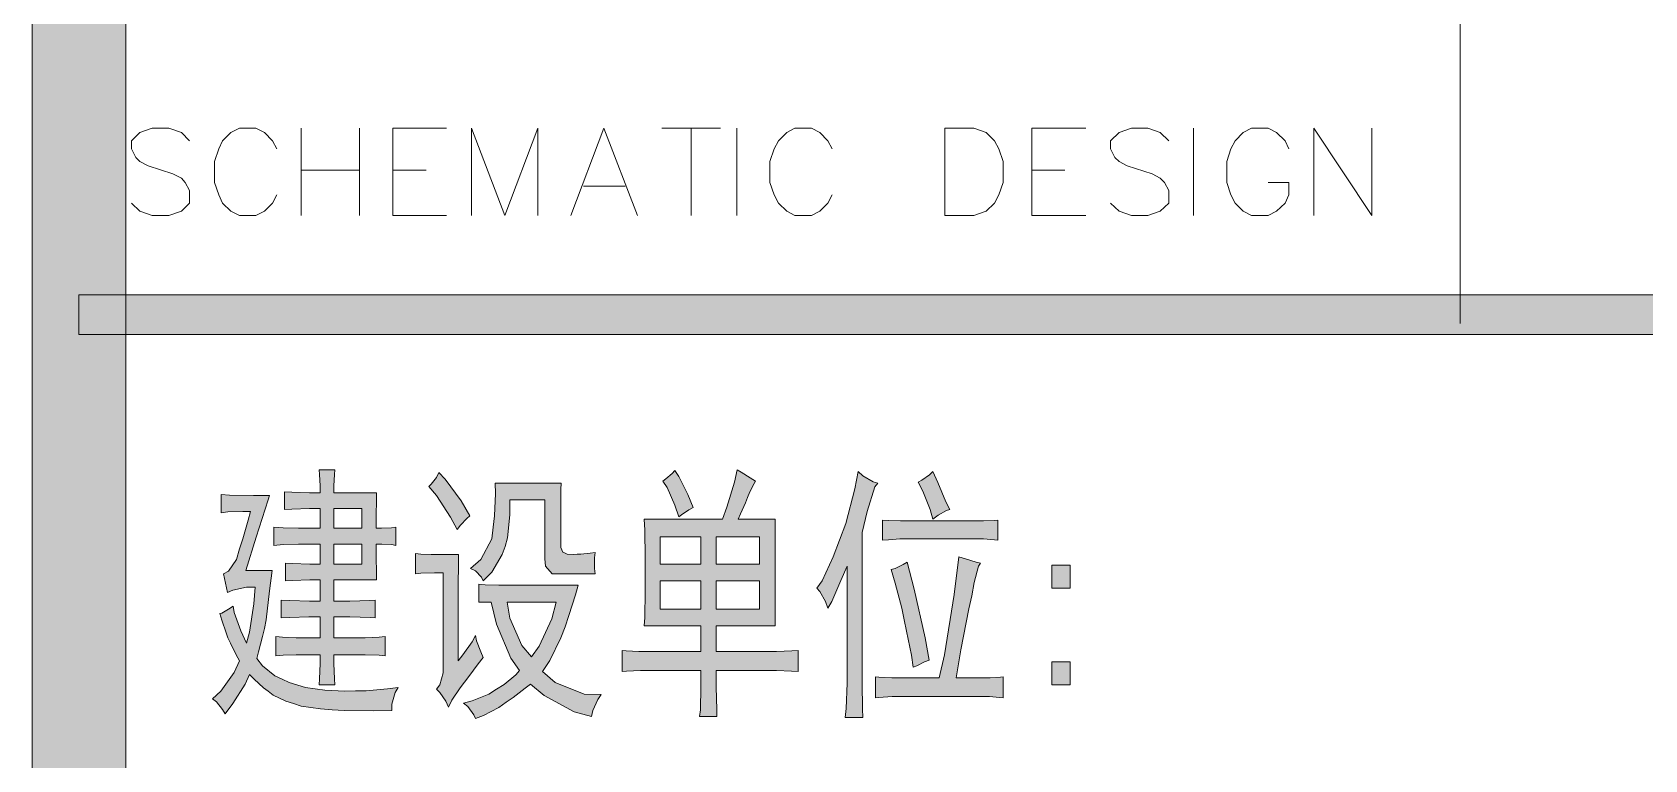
# Model space of a CAD drawing. Header units: millimetres. Extents: x 0 to 586, y 0 to 414.
# Drawn here: x 541.05 to 552.91, y 75.63 to 80.98 of the extents above; entities that cross this region are included whole.
import ezdxf

# ---------------------------------------------------------------- set-up
doc = ezdxf.new("R2010")
doc.units = ezdxf.units.MM

msp = doc.modelspace()

# ---------------------------------------------------------------- hatches: boundary and pattern name
h = msp.add_hatch(color=0)
h.dxf.hatch_style = 2
h.paths.add_polyline_path([(541.736139, 9.860139), (541.048222, 9.860139), (541.048222, 404.223361), (541.736139, 404.223361)])
h = msp.add_hatch(color=0)
h.dxf.hatch_style = 2
h.paths.add_polyline_path([(541.390417, 78.757639), (541.390417, 79.050444), (575.772139, 79.050444), (575.772139, 78.757639)])
h = msp.add_hatch(color=0)
h.paths.add_polyline_path([(543.164889, 77.593472), (543.164889, 77.642861), (543.161361, 77.727528), (543.157833, 77.762806), (543.27425, 77.762806), (543.270722, 77.727528), (543.267194, 77.642861), (543.267194, 77.593472), (543.581167, 77.593472), (543.581167, 77.547611), (543.577639, 77.417083), (543.577639, 77.332417), (543.616444, 77.332417), (543.690528, 77.335944), (543.722278, 77.339472), (543.722278, 77.205417), (543.694056, 77.212472), (543.619972, 77.216), (543.577639, 77.216), (543.577639, 77.127806), (543.581167, 76.997278), (543.581167, 76.951417), (543.267194, 76.951417), (543.267194, 76.796194), (543.383611, 76.796194), (543.531778, 76.799722), (543.570583, 76.80325), (543.570583, 76.672722), (543.535306, 76.67625), (543.383611, 76.679778), (543.267194, 76.679778), (543.267194, 76.524556), (543.443583, 76.524556), (543.4965, 76.524556), (543.598806, 76.531611), (543.644667, 76.535139), (543.644667, 76.394028), (543.598806, 76.397556), (543.4965, 76.401083), (543.443583, 76.401083), (543.267194, 76.401083), (543.267194, 76.337583), (543.270722, 76.224694), (543.27425, 76.178833), (543.157833, 76.178833), (543.161361, 76.224694), (543.164889, 76.337583), (543.164889, 76.401083), (543.030833, 76.401083), (542.9885, 76.401083), (542.89325, 76.397556), (542.840333, 76.394028), (542.840333, 76.535139), (542.889722, 76.531611), (542.9885, 76.524556), (543.037889, 76.524556), (543.164889, 76.524556), (543.164889, 76.679778), (543.08375, 76.679778), (542.942639, 76.67625), (542.879139, 76.672722), (542.879139, 76.80325), (542.942639, 76.799722), (543.087278, 76.796194), (543.164889, 76.796194), (543.164889, 76.951417), (543.090806, 76.951417), (542.960278, 76.947889), (542.910889, 76.944361), (542.910889, 77.074889), (542.960278, 77.071361), (543.090806, 77.067833), (543.164889, 77.067833), (543.164889, 77.216), (543.059056, 77.216), (543.006139, 77.216), (542.89325, 77.212472), (542.826222, 77.205417), (542.826222, 77.339472), (542.89325, 77.335944), (543.006139, 77.332417), (543.059056, 77.332417), (543.164889, 77.332417), (543.164889, 77.477056), (543.087278, 77.477056), (542.95675, 77.473528), (542.903833, 77.47), (542.903833, 77.600528), (542.95675, 77.597), (543.087278, 77.593472)])
h.paths.add_polyline_path([(543.471806, 77.067833), (543.471806, 77.216), (543.267194, 77.216), (543.267194, 77.067833)])
h.paths.add_polyline_path([(543.471806, 77.332417), (543.471806, 77.477056), (543.267194, 77.477056), (543.267194, 77.332417)])
h = msp.add_hatch(color=0)
h.dxf.hatch_style = 2
h.paths.add_polyline_path([(544.039778, 77.741639), (544.085639, 77.69225), (544.202056, 77.5335), (544.265556, 77.424139), (544.244389, 77.402972), (544.198528, 77.353583), (544.173833, 77.321833), (544.124444, 77.413556), (544.022139, 77.572306), (543.965694, 77.639333), (543.983333, 77.656972), (544.022139, 77.706361)])
h = msp.add_hatch(color=0)
h.paths.add_polyline_path([(546.51275, 77.399444), (546.51275, 76.61275), (546.078833, 76.61275), (546.078833, 76.425778), (546.459833, 76.425778), (546.523333, 76.425778), (546.636222, 76.429306), (546.682083, 76.432833), (546.682083, 76.277611), (546.632694, 76.281139), (546.523333, 76.284667), (546.459833, 76.284667), (546.078833, 76.284667), (546.078833, 76.164722), (546.082361, 75.995389), (546.082361, 75.946), (545.955361, 75.946), (545.962417, 75.995389), (545.965944, 76.164722), (545.965944, 76.284667), (545.592, 76.284667), (545.521444, 76.284667), (545.419139, 76.281139), (545.387389, 76.277611), (545.387389, 76.432833), (545.415611, 76.429306), (545.510861, 76.425778), (545.577889, 76.425778), (545.965944, 76.425778), (545.965944, 76.61275), (545.549667, 76.61275), (545.553194, 76.67625), (545.556722, 76.86675), (545.556722, 76.990222), (545.556722, 77.113694), (545.553194, 77.318306), (545.549667, 77.399444), (546.124694, 77.399444), (546.156444, 77.487639), (546.212889, 77.671083), (546.234056, 77.762806), (546.262278, 77.745167), (546.329306, 77.702833), (546.368111, 77.678139), (546.357528, 77.6605), (546.325778, 77.600528), (546.308139, 77.558194), (546.294028, 77.519389), (546.25875, 77.43825), (546.241111, 77.399444)])
h.paths.add_polyline_path([(546.396333, 76.736222), (546.396333, 76.944361), (546.078833, 76.944361), (546.078833, 76.736222)])
h.paths.add_polyline_path([(546.396333, 77.067833), (546.396333, 77.268917), (546.078833, 77.268917), (546.078833, 77.067833)])
h.paths.add_polyline_path([(545.965944, 76.736222), (545.965944, 76.944361), (545.666083, 76.944361), (545.666083, 76.736222)])
h.paths.add_polyline_path([(545.965944, 77.067833), (545.965944, 77.268917), (545.666083, 77.268917), (545.666083, 77.067833)])
h = msp.add_hatch(color=0)
h.dxf.hatch_style = 2
h.paths.add_polyline_path([(545.775444, 77.75575), (545.803667, 77.713417), (545.870694, 77.579361), (545.9095, 77.484111), (545.87775, 77.466472), (545.824833, 77.431194), (545.803667, 77.417083), (545.775444, 77.50175), (545.719, 77.632278), (545.68725, 77.678139), (545.708417, 77.695778), (545.754278, 77.734583)])
h = msp.add_hatch(color=0)
h.dxf.hatch_style = 2
h.paths.add_polyline_path([(547.267694, 77.664028), (547.246528, 77.635806), (547.190083, 77.455889), (547.151278, 77.300667), (547.151278, 76.316417), (547.151278, 76.192944), (547.154806, 76.002444), (547.158333, 75.938944), (547.027806, 75.938944), (547.034861, 76.005972), (547.041917, 76.192944), (547.041917, 76.309361), (547.041917, 77.053722), (546.996056, 76.947889), (546.929028, 76.792667), (546.900806, 76.743278), (546.883167, 76.792667), (546.840833, 76.86675), (546.819667, 76.891444), (546.858472, 76.944361), (546.939611, 77.12075), (546.985472, 77.244222), (547.031333, 77.367694), (547.098361, 77.621694), (547.123056, 77.748694), (547.158333, 77.716944), (547.232417, 77.674611)])
h = msp.add_hatch(color=0)
h.dxf.hatch_style = 2
h.paths.add_polyline_path([(547.673389, 77.748694), (547.708667, 77.667556), (547.768639, 77.526444), (547.796861, 77.47), (547.772167, 77.462944), (547.712194, 77.427667), (547.673389, 77.399444), (547.652222, 77.47), (547.599306, 77.604056), (547.564028, 77.671083), (547.59225, 77.685194), (547.648694, 77.724)])
h = msp.add_hatch(color=0)
h.dxf.hatch_style = 2
h.paths.add_polyline_path([(542.794472, 77.572306), (542.783889, 77.540556), (542.695694, 77.265389), (542.618083, 77.021972), (542.812111, 77.021972), (542.794472, 76.870278), (542.769778, 76.658611), (542.755667, 76.595111), (542.741556, 76.535139), (542.713333, 76.42225), (542.699222, 76.372861), (542.741556, 76.319944), (542.833278, 76.245861), (542.886194, 76.221167), (542.939111, 76.196472), (543.059056, 76.161194), (543.129611, 76.150611), (543.200167, 76.140028), (543.348333, 76.132972), (543.425944, 76.1365), (543.503556, 76.1365), (543.662306, 76.150611), (543.739917, 76.161194), (543.71875, 76.122389), (543.694056, 76.037722), (543.694056, 75.991861), (543.56, 75.988333), (543.341278, 75.991861), (543.253083, 75.995389), (543.168417, 76.002444), (543.027306, 76.023611), (542.970861, 76.04125), (542.914417, 76.058889), (542.819167, 76.10475), (542.783889, 76.132972), (542.748611, 76.157667), (542.681583, 76.221167), (542.646306, 76.256444), (542.614556, 76.185889), (542.522833, 76.04125), (542.466389, 75.967167), (542.44875, 75.998917), (542.402889, 76.055361), (542.374667, 76.076528), (542.434639, 76.132972), (542.533417, 76.270556), (542.572222, 76.355222), (542.547528, 76.401083), (542.505194, 76.48575), (542.487556, 76.524556), (542.473444, 76.563361), (542.441694, 76.655083), (542.427583, 76.704472), (542.441694, 76.708), (542.491083, 76.736222), (542.526361, 76.757389), (542.533417, 76.711528), (542.582806, 76.577472), (542.625139, 76.48575), (542.646306, 76.566889), (542.678056, 76.775028), (542.688639, 76.8985), (542.625139, 76.8985), (542.522833, 76.877333), (542.484028, 76.859694), (542.455806, 76.997278), (542.491083, 77.014917), (542.551056, 77.103111), (542.572222, 77.180722), (542.596917, 77.254806), (542.635722, 77.392389), (542.653361, 77.455889), (542.596917, 77.455889), (542.487556, 77.452361), (542.438167, 77.445306), (542.438167, 77.579361), (542.498139, 77.575833), (542.674528, 77.572306)])
h = msp.add_hatch(color=0)
h.dxf.hatch_style = 2
h.paths.add_polyline_path([(544.921722, 76.997278), (544.872333, 76.997278), (544.822944, 77.053722), (544.819417, 77.106639), (544.819417, 77.540556), (544.561889, 77.540556), (544.561889, 77.431194), (544.54425, 77.261861), (544.526611, 77.198361), (544.505444, 77.138389), (544.427833, 77.007861), (544.364333, 76.944361), (544.35375, 76.972583), (544.307889, 77.018444), (544.272611, 77.036083), (544.346694, 77.103111), (544.427833, 77.254806), (544.438417, 77.339472), (544.449, 77.424139), (544.456056, 77.586417), (544.452528, 77.664028), (544.939361, 77.664028), (544.935833, 77.618167), (544.935833, 77.50175), (544.935833, 77.431194), (544.935833, 77.223056), (544.935833, 77.191306), (544.949944, 77.156028), (544.967583, 77.148972), (544.981694, 77.141917), (545.027556, 77.138389), (545.055778, 77.141917), (545.084, 77.141917), (545.151028, 77.148972), (545.189833, 77.1525), (545.182778, 77.113694), (545.182778, 77.036083), (545.189833, 76.997278)])
h = msp.add_hatch(color=0)
h.dxf.hatch_style = 2
h.paths.add_polyline_path([(547.994417, 77.385333), (548.043806, 77.385333), (548.124944, 77.388861), (548.149639, 77.392389), (548.149639, 77.244222), (548.124944, 77.24775), (548.043806, 77.254806), (547.987361, 77.254806), (547.468778, 77.254806), (547.429972, 77.254806), (547.345306, 77.24775), (547.302972, 77.244222), (547.302972, 77.392389), (547.348833, 77.388861), (547.4335, 77.385333), (547.468778, 77.385333)])
h = msp.add_hatch(color=0)
h.dxf.hatch_style = 2
h.paths.add_polyline_path([(544.184417, 77.138389), (544.184417, 77.067833), (544.180889, 76.912611), (544.180889, 76.827944), (544.180889, 76.355222), (544.216167, 76.401083), (544.283194, 76.496333), (544.307889, 76.542194), (544.314944, 76.503389), (544.346694, 76.42225), (544.364333, 76.379917), (544.329056, 76.334056), (544.2585, 76.242333), (544.22675, 76.2), (544.195, 76.157667), (544.135028, 76.065944), (544.110333, 76.016556), (544.089167, 76.058889), (544.046833, 76.122389), (544.022139, 76.147083), (544.046833, 76.178833), (544.071528, 76.267028), (544.071528, 76.323472), (544.071528, 77.004333), (544.008028, 77.004333), (543.905722, 77.000806), (543.866917, 76.997278), (543.866917, 77.145444), (543.905722, 77.141917), (543.983333, 77.138389), (544.022139, 77.138389)])
h = msp.add_hatch(color=0)
h.dxf.hatch_style = 2
h.paths.add_polyline_path([(548.022639, 77.074889), (548.008528, 77.053722), (547.976778, 76.933778), (547.959139, 76.835), (547.937972, 76.73975), (547.878, 76.436361), (547.842722, 76.23175), (548.040278, 76.23175), (548.093194, 76.23175), (548.170806, 76.235278), (548.188444, 76.238806), (548.188444, 76.083583), (548.16375, 76.087111), (548.089667, 76.094167), (548.040278, 76.094167), (547.447611, 76.094167), (547.373528, 76.094167), (547.27475, 76.087111), (547.250056, 76.083583), (547.250056, 76.238806), (547.27475, 76.235278), (547.37, 76.23175), (547.437028, 76.23175), (547.71925, 76.23175), (547.758056, 76.401083), (547.828611, 76.845583), (547.863889, 77.12075), (547.913278, 77.106639), (547.990889, 77.081944)])
h = msp.add_hatch(color=0)
h.dxf.hatch_style = 2
h.paths.add_polyline_path([(547.482889, 77.081944), (547.535806, 76.884389), (547.616944, 76.524556), (547.645167, 76.362278), (547.609889, 76.348167), (547.553444, 76.319944), (547.52875, 76.309361), (547.514639, 76.397556), (547.479361, 76.573944), (547.461722, 76.658611), (547.444083, 76.743278), (547.394694, 76.926722), (547.366472, 77.029028), (547.394694, 77.036083), (547.454667, 77.064306)])
h = msp.add_hatch(color=0)
h.dxf.hatch_style = 2
h.paths.add_polyline_path([(548.682333, 76.891444), (548.548278, 76.891444), (548.548278, 77.060778), (548.682333, 77.060778)])
h = msp.add_hatch(color=0)
h.paths.add_polyline_path([(544.332583, 76.919667), (544.378444, 76.916139), (544.48075, 76.912611), (544.540722, 76.912611), (545.062833, 76.912611), (545.045194, 76.842056), (544.995806, 76.690361), (544.967583, 76.605694), (544.935833, 76.524556), (544.854694, 76.35875), (544.801778, 76.277611), (544.8935, 76.196472), (545.108694, 76.111806), (545.232167, 76.108278), (545.207472, 76.073), (545.172194, 75.991861), (545.161611, 75.946), (545.034611, 75.981278), (544.812361, 76.101222), (544.713583, 76.185889), (544.674778, 76.154139), (544.586583, 76.087111), (544.533667, 76.051833), (544.48075, 76.013028), (544.367861, 75.953056), (544.307889, 75.931889), (544.297306, 75.960111), (544.251444, 76.020083), (544.219694, 76.044778), (544.283194, 76.062417), (544.406667, 76.111806), (544.463111, 76.147083), (544.519556, 76.182361), (544.604222, 76.252917), (544.632444, 76.284667), (544.568944, 76.376389), (544.463111, 76.626861), (544.424306, 76.789139), (544.332583, 76.789139)])
h.paths.add_polyline_path([(544.720639, 76.386972), (544.777083, 76.464583), (544.868806, 76.665667), (544.900556, 76.789139), (544.540722, 76.789139), (544.561889, 76.669194), (544.650083, 76.468111)])
h = msp.add_hatch(color=0)
h.dxf.hatch_style = 2
h.paths.add_polyline_path([(548.682333, 76.178833), (548.548278, 76.178833), (548.548278, 76.348167), (548.682333, 76.348167)])

# ---------------------------------------------------------------- linework, layer by layer
at = {"color": 0, "lineweight": 0}
for points in [[(541.736139, 9.860139), (541.048222, 9.860139), (541.048222, 404.223361), (541.736139, 404.223361)], [(547.761583, 79.632528), (547.761583, 80.274583), (547.97325, 80.274583), (548.064972, 80.242833), (548.124944, 80.182861), (548.156694, 80.122889), (548.188444, 80.031167), (548.188444, 79.875944), (548.156694, 79.784222), (548.124944, 79.72425), (548.064972, 79.664278), (547.97325, 79.632528)], [(541.390417, 78.757639), (541.390417, 79.050444), (575.772139, 79.050444), (575.772139, 78.757639)], [(543.164889, 77.593472), (543.164889, 77.642861), (543.161361, 77.727528), (543.157833, 77.762806), (543.27425, 77.762806), (543.270722, 77.727528), (543.267194, 77.642861), (543.267194, 77.593472), (543.581167, 77.593472), (543.581167, 77.547611), (543.577639, 77.417083), (543.577639, 77.332417), (543.616444, 77.332417), (543.690528, 77.335944), (543.722278, 77.339472), (543.722278, 77.205417), (543.694056, 77.212472), (543.619972, 77.216), (543.577639, 77.216), (543.577639, 77.127806), (543.581167, 76.997278), (543.581167, 76.951417), (543.267194, 76.951417), (543.267194, 76.796194), (543.383611, 76.796194), (543.531778, 76.799722), (543.570583, 76.80325), (543.570583, 76.672722), (543.535306, 76.67625), (543.383611, 76.679778), (543.267194, 76.679778), (543.267194, 76.524556), (543.443583, 76.524556), (543.4965, 76.524556), (543.598806, 76.531611), (543.644667, 76.535139), (543.644667, 76.394028), (543.598806, 76.397556), (543.4965, 76.401083), (543.443583, 76.401083), (543.267194, 76.401083), (543.267194, 76.337583), (543.270722, 76.224694), (543.27425, 76.178833), (543.157833, 76.178833), (543.161361, 76.224694), (543.164889, 76.337583), (543.164889, 76.401083), (543.030833, 76.401083), (542.9885, 76.401083), (542.89325, 76.397556), (542.840333, 76.394028), (542.840333, 76.535139), (542.889722, 76.531611), (542.9885, 76.524556), (543.037889, 76.524556), (543.164889, 76.524556), (543.164889, 76.679778), (543.08375, 76.679778), (542.942639, 76.67625), (542.879139, 76.672722), (542.879139, 76.80325), (542.942639, 76.799722), (543.087278, 76.796194), (543.164889, 76.796194), (543.164889, 76.951417), (543.090806, 76.951417), (542.960278, 76.947889), (542.910889, 76.944361), (542.910889, 77.074889), (542.960278, 77.071361), (543.090806, 77.067833), (543.164889, 77.067833), (543.164889, 77.216), (543.059056, 77.216), (543.006139, 77.216), (542.89325, 77.212472), (542.826222, 77.205417), (542.826222, 77.339472), (542.89325, 77.335944), (543.006139, 77.332417), (543.059056, 77.332417), (543.164889, 77.332417), (543.164889, 77.477056), (543.087278, 77.477056), (542.95675, 77.473528), (542.903833, 77.47), (542.903833, 77.600528), (542.95675, 77.597), (543.087278, 77.593472)], [(544.039778, 77.741639), (544.085639, 77.69225), (544.202056, 77.5335), (544.265556, 77.424139), (544.244389, 77.402972), (544.198528, 77.353583), (544.173833, 77.321833), (544.124444, 77.413556), (544.022139, 77.572306), (543.965694, 77.639333), (543.983333, 77.656972), (544.022139, 77.706361)], [(546.51275, 77.399444), (546.51275, 76.61275), (546.078833, 76.61275), (546.078833, 76.425778), (546.459833, 76.425778), (546.523333, 76.425778), (546.636222, 76.429306), (546.682083, 76.432833), (546.682083, 76.277611), (546.632694, 76.281139), (546.523333, 76.284667), (546.459833, 76.284667), (546.078833, 76.284667), (546.078833, 76.164722), (546.082361, 75.995389), (546.082361, 75.946), (545.955361, 75.946), (545.962417, 75.995389), (545.965944, 76.164722), (545.965944, 76.284667), (545.592, 76.284667), (545.521444, 76.284667), (545.419139, 76.281139), (545.387389, 76.277611), (545.387389, 76.432833), (545.415611, 76.429306), (545.510861, 76.425778), (545.577889, 76.425778), (545.965944, 76.425778), (545.965944, 76.61275), (545.549667, 76.61275), (545.553194, 76.67625), (545.556722, 76.86675), (545.556722, 76.990222), (545.556722, 77.113694), (545.553194, 77.318306), (545.549667, 77.399444), (546.124694, 77.399444), (546.156444, 77.487639), (546.212889, 77.671083), (546.234056, 77.762806), (546.262278, 77.745167), (546.329306, 77.702833), (546.368111, 77.678139), (546.357528, 77.6605), (546.325778, 77.600528), (546.308139, 77.558194), (546.294028, 77.519389), (546.25875, 77.43825), (546.241111, 77.399444)], [(545.775444, 77.75575), (545.803667, 77.713417), (545.870694, 77.579361), (545.9095, 77.484111), (545.87775, 77.466472), (545.824833, 77.431194), (545.803667, 77.417083), (545.775444, 77.50175), (545.719, 77.632278), (545.68725, 77.678139), (545.708417, 77.695778), (545.754278, 77.734583)], [(547.267694, 77.664028), (547.246528, 77.635806), (547.190083, 77.455889), (547.151278, 77.300667), (547.151278, 76.316417), (547.151278, 76.192944), (547.154806, 76.002444), (547.158333, 75.938944), (547.027806, 75.938944), (547.034861, 76.005972), (547.041917, 76.192944), (547.041917, 76.309361), (547.041917, 77.053722), (546.996056, 76.947889), (546.929028, 76.792667), (546.900806, 76.743278), (546.883167, 76.792667), (546.840833, 76.86675), (546.819667, 76.891444), (546.858472, 76.944361), (546.939611, 77.12075), (546.985472, 77.244222), (547.031333, 77.367694), (547.098361, 77.621694), (547.123056, 77.748694), (547.158333, 77.716944), (547.232417, 77.674611)], [(547.673389, 77.748694), (547.708667, 77.667556), (547.768639, 77.526444), (547.796861, 77.47), (547.772167, 77.462944), (547.712194, 77.427667), (547.673389, 77.399444), (547.652222, 77.47), (547.599306, 77.604056), (547.564028, 77.671083), (547.59225, 77.685194), (547.648694, 77.724)], [(542.794472, 77.572306), (542.783889, 77.540556), (542.695694, 77.265389), (542.618083, 77.021972), (542.812111, 77.021972), (542.794472, 76.870278), (542.769778, 76.658611), (542.755667, 76.595111), (542.741556, 76.535139), (542.713333, 76.42225), (542.699222, 76.372861), (542.741556, 76.319944), (542.833278, 76.245861), (542.886194, 76.221167), (542.939111, 76.196472), (543.059056, 76.161194), (543.129611, 76.150611), (543.200167, 76.140028), (543.348333, 76.132972), (543.425944, 76.1365), (543.503556, 76.1365), (543.662306, 76.150611), (543.739917, 76.161194), (543.71875, 76.122389), (543.694056, 76.037722), (543.694056, 75.991861), (543.56, 75.988333), (543.341278, 75.991861), (543.253083, 75.995389), (543.168417, 76.002444), (543.027306, 76.023611), (542.970861, 76.04125), (542.914417, 76.058889), (542.819167, 76.10475), (542.783889, 76.132972), (542.748611, 76.157667), (542.681583, 76.221167), (542.646306, 76.256444), (542.614556, 76.185889), (542.522833, 76.04125), (542.466389, 75.967167), (542.44875, 75.998917), (542.402889, 76.055361), (542.374667, 76.076528), (542.434639, 76.132972), (542.533417, 76.270556), (542.572222, 76.355222), (542.547528, 76.401083), (542.505194, 76.48575), (542.487556, 76.524556), (542.473444, 76.563361), (542.441694, 76.655083), (542.427583, 76.704472), (542.441694, 76.708), (542.491083, 76.736222), (542.526361, 76.757389), (542.533417, 76.711528), (542.582806, 76.577472), (542.625139, 76.48575), (542.646306, 76.566889), (542.678056, 76.775028), (542.688639, 76.8985), (542.625139, 76.8985), (542.522833, 76.877333), (542.484028, 76.859694), (542.455806, 76.997278), (542.491083, 77.014917), (542.551056, 77.103111), (542.572222, 77.180722), (542.596917, 77.254806), (542.635722, 77.392389), (542.653361, 77.455889), (542.596917, 77.455889), (542.487556, 77.452361), (542.438167, 77.445306), (542.438167, 77.579361), (542.498139, 77.575833), (542.674528, 77.572306)], [(544.921722, 76.997278), (544.872333, 76.997278), (544.822944, 77.053722), (544.819417, 77.106639), (544.819417, 77.540556), (544.561889, 77.540556), (544.561889, 77.431194), (544.54425, 77.261861), (544.526611, 77.198361), (544.505444, 77.138389), (544.427833, 77.007861), (544.364333, 76.944361), (544.35375, 76.972583), (544.307889, 77.018444), (544.272611, 77.036083), (544.346694, 77.103111), (544.427833, 77.254806), (544.438417, 77.339472), (544.449, 77.424139), (544.456056, 77.586417), (544.452528, 77.664028), (544.939361, 77.664028), (544.935833, 77.618167), (544.935833, 77.50175), (544.935833, 77.431194), (544.935833, 77.223056), (544.935833, 77.191306), (544.949944, 77.156028), (544.967583, 77.148972), (544.981694, 77.141917), (545.027556, 77.138389), (545.055778, 77.141917), (545.084, 77.141917), (545.151028, 77.148972), (545.189833, 77.1525), (545.182778, 77.113694), (545.182778, 77.036083), (545.189833, 76.997278)], [(543.471806, 77.332417), (543.471806, 77.477056), (543.267194, 77.477056), (543.267194, 77.332417)], [(547.994417, 77.385333), (548.043806, 77.385333), (548.124944, 77.388861), (548.149639, 77.392389), (548.149639, 77.244222), (548.124944, 77.24775), (548.043806, 77.254806), (547.987361, 77.254806), (547.468778, 77.254806), (547.429972, 77.254806), (547.345306, 77.24775), (547.302972, 77.244222), (547.302972, 77.392389), (547.348833, 77.388861), (547.4335, 77.385333), (547.468778, 77.385333)], [(543.471806, 77.067833), (543.471806, 77.216), (543.267194, 77.216), (543.267194, 77.067833)], [(545.965944, 77.067833), (545.965944, 77.268917), (545.666083, 77.268917), (545.666083, 77.067833)], [(546.396333, 77.067833), (546.396333, 77.268917), (546.078833, 77.268917), (546.078833, 77.067833)], [(544.184417, 77.138389), (544.184417, 77.067833), (544.180889, 76.912611), (544.180889, 76.827944), (544.180889, 76.355222), (544.216167, 76.401083), (544.283194, 76.496333), (544.307889, 76.542194), (544.314944, 76.503389), (544.346694, 76.42225), (544.364333, 76.379917), (544.329056, 76.334056), (544.2585, 76.242333), (544.22675, 76.2), (544.195, 76.157667), (544.135028, 76.065944), (544.110333, 76.016556), (544.089167, 76.058889), (544.046833, 76.122389), (544.022139, 76.147083), (544.046833, 76.178833), (544.071528, 76.267028), (544.071528, 76.323472), (544.071528, 77.004333), (544.008028, 77.004333), (543.905722, 77.000806), (543.866917, 76.997278), (543.866917, 77.145444), (543.905722, 77.141917), (543.983333, 77.138389), (544.022139, 77.138389)], [(548.022639, 77.074889), (548.008528, 77.053722), (547.976778, 76.933778), (547.959139, 76.835), (547.937972, 76.73975), (547.878, 76.436361), (547.842722, 76.23175), (548.040278, 76.23175), (548.093194, 76.23175), (548.170806, 76.235278), (548.188444, 76.238806), (548.188444, 76.083583), (548.16375, 76.087111), (548.089667, 76.094167), (548.040278, 76.094167), (547.447611, 76.094167), (547.373528, 76.094167), (547.27475, 76.087111), (547.250056, 76.083583), (547.250056, 76.238806), (547.27475, 76.235278), (547.37, 76.23175), (547.437028, 76.23175), (547.71925, 76.23175), (547.758056, 76.401083), (547.828611, 76.845583), (547.863889, 77.12075), (547.913278, 77.106639), (547.990889, 77.081944)], [(547.482889, 77.081944), (547.535806, 76.884389), (547.616944, 76.524556), (547.645167, 76.362278), (547.609889, 76.348167), (547.553444, 76.319944), (547.52875, 76.309361), (547.514639, 76.397556), (547.479361, 76.573944), (547.461722, 76.658611), (547.444083, 76.743278), (547.394694, 76.926722), (547.366472, 77.029028), (547.394694, 77.036083), (547.454667, 77.064306)], [(548.682333, 76.891444), (548.548278, 76.891444), (548.548278, 77.060778), (548.682333, 77.060778)], [(544.332583, 76.919667), (544.378444, 76.916139), (544.48075, 76.912611), (544.540722, 76.912611), (545.062833, 76.912611), (545.045194, 76.842056), (544.995806, 76.690361), (544.967583, 76.605694), (544.935833, 76.524556), (544.854694, 76.35875), (544.801778, 76.277611), (544.8935, 76.196472), (545.108694, 76.111806), (545.232167, 76.108278), (545.207472, 76.073), (545.172194, 75.991861), (545.161611, 75.946), (545.034611, 75.981278), (544.812361, 76.101222), (544.713583, 76.185889), (544.674778, 76.154139), (544.586583, 76.087111), (544.533667, 76.051833), (544.48075, 76.013028), (544.367861, 75.953056), (544.307889, 75.931889), (544.297306, 75.960111), (544.251444, 76.020083), (544.219694, 76.044778), (544.283194, 76.062417), (544.406667, 76.111806), (544.463111, 76.147083), (544.519556, 76.182361), (544.604222, 76.252917), (544.632444, 76.284667), (544.568944, 76.376389), (544.463111, 76.626861), (544.424306, 76.789139), (544.332583, 76.789139)], [(545.965944, 76.736222), (545.965944, 76.944361), (545.666083, 76.944361), (545.666083, 76.736222)], [(546.396333, 76.736222), (546.396333, 76.944361), (546.078833, 76.944361), (546.078833, 76.736222)], [(544.720639, 76.386972), (544.777083, 76.464583), (544.868806, 76.665667), (544.900556, 76.789139), (544.540722, 76.789139), (544.561889, 76.669194), (544.650083, 76.468111)], [(548.682333, 76.178833), (548.548278, 76.178833), (548.548278, 76.348167), (548.682333, 76.348167)]]:
    msp.add_lwpolyline(points, close=True, dxfattribs=at)
for points in [[(551.550417, 78.838778), (551.550417, 118.251111)], [(542.205333, 80.182861), (542.145361, 80.242833), (542.053639, 80.274583), (541.930167, 80.274583), (541.838444, 80.242833), (541.778472, 80.182861), (541.778472, 80.122889), (541.810222, 80.059389), (541.838444, 80.031167), (541.901944, 79.999417), (542.081861, 79.939444), (542.145361, 79.907694), (542.173583, 79.875944), (542.205333, 79.815972), (542.205333, 79.72425), (542.145361, 79.664278), (542.053639, 79.632528), (541.930167, 79.632528), (541.838444, 79.664278), (541.778472, 79.72425)], [(542.847389, 80.122889), (542.815639, 80.182861), (542.755667, 80.242833), (542.692167, 80.274583), (542.572222, 80.274583), (542.508722, 80.242833), (542.44875, 80.182861), (542.420528, 80.122889), (542.388778, 80.031167), (542.388778, 79.875944), (542.420528, 79.784222), (542.44875, 79.72425), (542.508722, 79.664278), (542.572222, 79.632528), (542.692167, 79.632528), (542.755667, 79.664278), (542.815639, 79.72425), (542.847389, 79.784222)], [(543.027306, 79.632528), (543.027306, 80.274583)], [(543.454167, 80.274583), (543.454167, 79.632528)], [(543.701111, 79.632528), (543.701111, 80.274583), (544.096222, 80.274583)], [(544.279667, 79.632528), (544.279667, 80.274583), (544.523083, 79.632528), (544.7665, 80.274583), (544.7665, 79.632528)], [(545.009917, 79.632528), (545.253333, 80.274583), (545.500278, 79.632528)], [(545.680194, 80.274583), (546.110583, 80.274583)], [(545.895389, 80.274583), (545.895389, 79.632528)], [(546.230528, 79.632528), (546.230528, 80.274583)], [(546.932556, 80.122889), (546.900806, 80.182861), (546.840833, 80.242833), (546.780861, 80.274583), (546.657389, 80.274583), (546.597417, 80.242833), (546.537444, 80.182861), (546.505694, 80.122889), (546.473944, 80.031167), (546.473944, 79.875944), (546.505694, 79.784222), (546.537444, 79.72425), (546.597417, 79.664278), (546.657389, 79.632528), (546.780861, 79.632528), (546.840833, 79.664278), (546.900806, 79.72425), (546.932556, 79.784222)], [(548.400111, 79.632528), (548.400111, 80.274583), (548.79875, 80.274583)], [(549.409056, 80.182861), (549.345556, 80.242833), (549.253833, 80.274583), (549.133889, 80.274583), (549.042167, 80.242833), (548.978667, 80.182861), (548.978667, 80.122889), (549.010417, 80.059389), (549.042167, 80.031167), (549.102139, 79.999417), (549.285583, 79.939444), (549.345556, 79.907694), (549.377306, 79.875944), (549.409056, 79.815972), (549.409056, 79.72425), (549.345556, 79.664278), (549.253833, 79.632528), (549.133889, 79.632528), (549.042167, 79.664278), (548.978667, 79.72425)], [(549.588972, 79.632528), (549.588972, 80.274583)], [(550.291, 80.122889), (550.262778, 80.182861), (550.199278, 80.242833), (550.139306, 80.274583), (550.015833, 80.274583), (549.955861, 80.242833), (549.895889, 80.182861), (549.864139, 80.122889), (549.835917, 80.031167), (549.835917, 79.875944), (549.864139, 79.784222), (549.895889, 79.72425), (549.955861, 79.664278), (550.015833, 79.632528), (550.139306, 79.632528), (550.199278, 79.664278), (550.262778, 79.72425), (550.291, 79.784222), (550.291, 79.875944), (550.139306, 79.875944)], [(550.474444, 79.632528), (550.474444, 80.274583), (550.901306, 79.632528), (550.901306, 80.274583)], [(543.027306, 79.967667), (543.454167, 79.967667)], [(543.701111, 79.967667), (543.944528, 79.967667)], [(548.400111, 79.967667), (548.643528, 79.967667)], [(545.101639, 79.847722), (545.408556, 79.847722)], [(543.701111, 79.632528), (544.096222, 79.632528)], [(548.400111, 79.632528), (548.79875, 79.632528)]]:
    msp.add_lwpolyline(points, dxfattribs=at)

doc.saveas('drawing.dxf')
